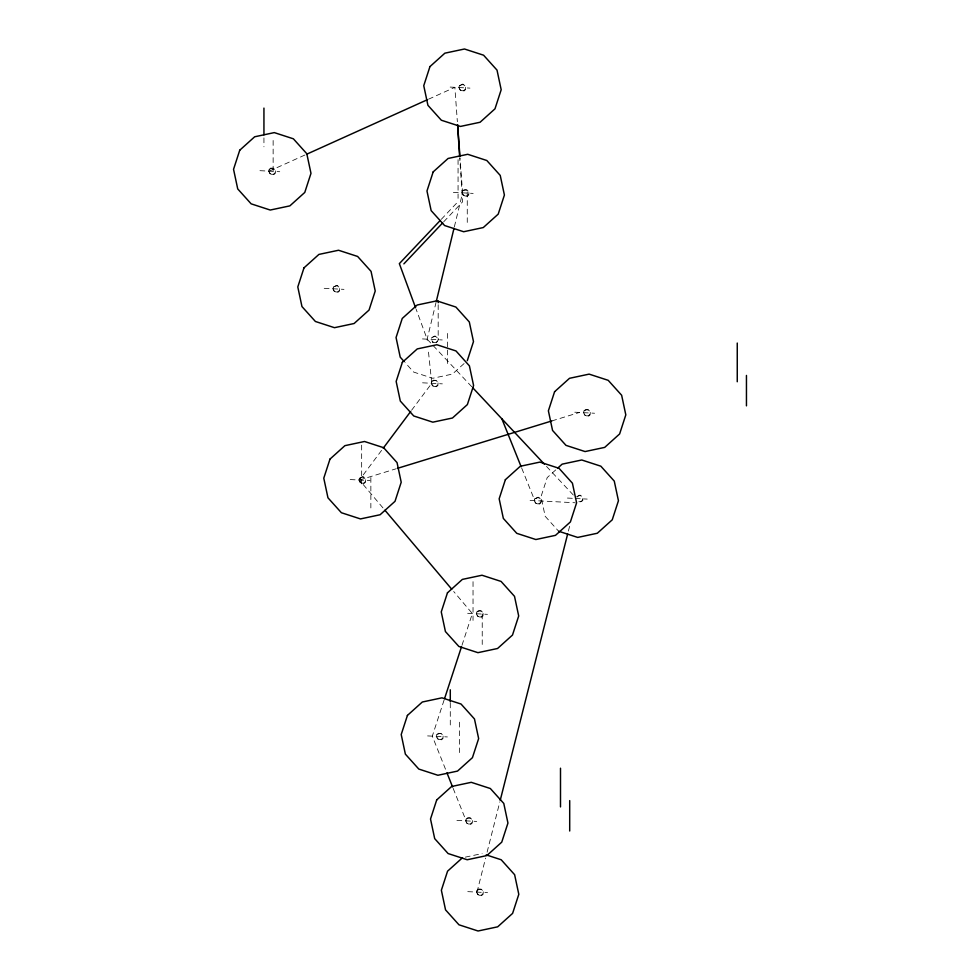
<?xml version="1.0" encoding="UTF-8"?>
<svg xmlns="http://www.w3.org/2000/svg" width="980" height="980" viewBox="0 0 980 980"><rect width="100%" height="100%" fill="white"/><g stroke="black" fill="none" stroke-linecap="round" stroke-linejoin="round"><path stroke-width="0.73" stroke-dasharray="4.9 3.68" d="M436.1 302.22L427.145 339.166L427.623 343.723M454.353 226.846L462.585 192.852L460.037 158.025M476.991 892.119L485.602 858.088M487.097 852.171L499.837 801.861M568.388 531.087L569.882 525.17M444.087 700.088L432.303 736.152L446.402 771.456M461.984 645.281L472.348 613.541L453.691 591.491M382.972 507.91L359.403 480.041L382.298 449.428M411.612 410.24L431.764 383.303L428.26 349.811M441.294 219.324L458.064 201.611M443.72 221.786L462.585 201.843L459.73 157.988M436.418 342.792L438.391 339.754L437.999 337.916L434.961 335.932L431.727 337.586L431.139 339.374L432.793 342.608M464.091 363.555L452.368 374.103L432.744 378.28L413.658 372.082L405.022 362.49M555.734 469.91L547.207 477.591L541.009 496.676L545.186 516.301L558.612 531.221M576.681 496.725L579.915 495.072L582.965 497.056L582.769 500.682L579.535 502.324M269.157 171.157L305.197 154.889M428.517 99.201L454.855 87.318L457.366 121.692M359.403 480.041L395.834 468.857M551.789 420.947L579.474 412.445M465.292 857.145L482.111 853.568M450.151 87.073L469.959 88.114M259.945 170.679L279.741 171.721M453.373 192.362L473.169 193.403M324.196 288.316L343.992 289.357M422.454 338.921L442.25 339.95M422.539 382.812L442.348 383.854M574.782 412.2L594.578 413.241M350.179 479.563L369.987 480.592M567.408 498.06L573.815 498.391M575.285 498.465L587.216 499.09M530.082 500.4L575.138 502.765M467.656 613.296L487.452 614.338M427.599 735.907L447.407 736.936M456.913 820.395L476.721 821.424M467.766 891.641L487.575 892.67M471.784 386.757L427.145 339.166L416.132 309.239M546.522 466.443L573.508 495.219M521.74 468.207L534.786 500.645M453.164 788.398L466.137 820.873M482.234 614.068L482.234 644.473M473.034 581.667L473.034 620.389M467.264 192.019L467.264 222.423M459.485 722.199L459.485 752.603M458.064 159.618L458.064 198.34M450.286 702.942L450.286 728.52M447.382 333.433L447.382 348.88M447.382 350.044L447.382 363.837M438.183 304.731L438.183 339.754M370.857 477.53L370.857 507.934M361.657 445.128L361.657 483.851M273.138 140.483L273.138 170.888M263.939 137.898L263.939 146.804M577.159 497.032A3.062 3.062 0 0 1 581.397 496.125A3.062 3.062 0 0 1 582.292 500.363A3.062 3.062 0 0 1 578.053 501.27M269.218 169.344L268.643 171.132L270.284 174.367L273.91 174.562L275.307 173.301L275.503 169.675L274.241 168.278L270.615 168.095L269.218 169.344M333.47 286.993L332.882 288.782L334.535 292.016L338.161 292.199L339.558 290.95L339.741 287.324L338.492 285.927L336.704 285.339L333.47 286.993M459.424 85.738L458.848 87.526L460.49 90.76L464.116 90.956L465.512 89.695L465.708 86.069L464.447 84.672L462.658 84.096L459.424 85.738M359.452 478.228L358.876 480.016L360.518 483.25L364.144 483.434L365.54 482.185L365.736 478.559L364.474 477.162L362.686 476.586L359.452 478.228M462.646 191.039L462.07 192.827L463.712 196.061L467.338 196.245L468.734 194.983L468.93 191.357L467.668 189.973L464.042 189.777L462.646 191.039M431.825 381.49L431.237 383.266L432.891 386.5L436.517 386.696L437.913 385.434L438.097 381.808L436.835 380.412L433.221 380.228L431.825 381.49M436.884 734.571L436.296 736.36L437.95 739.594L441.576 739.778L442.972 738.528L443.156 734.902L441.894 733.505L438.281 733.31L436.884 734.571M476.929 611.973L476.341 613.762L477.995 616.996L481.621 617.18L483.018 615.918L483.201 612.304L481.952 610.908L478.326 610.712L476.929 611.973M534.835 498.832L534.259 500.621L535.901 503.855L539.527 504.051L540.923 502.789L541.119 499.163L539.858 497.767L538.069 497.191L534.835 498.832M584.056 410.865L583.48 412.654L585.121 415.888L588.747 416.084L590.144 414.822L590.34 411.196L589.078 409.799L585.452 409.615L584.056 410.865M466.186 819.06L465.61 820.848L467.252 824.082L470.878 824.266L472.274 823.016L472.47 819.39L471.209 817.994L467.583 817.798L466.186 819.06M477.04 890.306L476.464 892.094L478.105 895.328L481.731 895.512L483.128 894.262L483.324 890.636L482.062 889.24L478.436 889.044L477.04 890.306M536.219 503.377A3.062 3.062 0 0 0 540.948 500.976A3.062 3.062 0 0 0 536.489 498.085A3.062 3.062 0 0 0 536.219 503.377M433.099 342.13A3.062 3.062 0 0 0 437.827 339.717A3.062 3.062 0 0 0 433.38 336.826A3.062 3.062 0 0 0 433.099 342.13M460.808 90.283A3.062 3.062 0 0 0 465.537 87.882A3.062 3.062 0 0 0 461.078 84.99A3.062 3.062 0 0 0 460.808 90.283M585.428 415.41A3.062 3.062 0 0 0 590.156 413.009A3.062 3.062 0 0 0 585.709 410.118A3.062 3.062 0 0 0 585.428 415.41M270.59 173.889A3.062 3.062 0 0 0 275.319 171.488A3.062 3.062 0 0 0 270.872 168.597A3.062 3.062 0 0 0 270.59 173.889M334.841 291.538A3.062 3.062 0 0 0 339.57 289.125A3.062 3.062 0 0 0 335.123 286.233A3.062 3.062 0 0 0 334.841 291.538M438.256 739.116A3.062 3.062 0 0 0 442.985 736.715A3.062 3.062 0 0 0 438.538 733.824A3.062 3.062 0 0 0 438.256 739.116M433.197 386.034A3.062 3.062 0 0 0 437.925 383.621A3.062 3.062 0 0 0 433.466 380.73A3.062 3.062 0 0 0 433.197 386.034M464.018 195.584A3.062 3.062 0 0 0 468.746 193.17A3.062 3.062 0 0 0 464.3 190.279A3.062 3.062 0 0 0 464.018 195.584M478.301 616.518A3.062 3.062 0 0 0 483.03 614.105A3.062 3.062 0 0 0 478.583 611.214A3.062 3.062 0 0 0 478.301 616.518M478.412 894.85A3.062 3.062 0 0 0 483.14 892.449A3.062 3.062 0 0 0 478.693 889.558A3.062 3.062 0 0 0 478.412 894.85M360.836 482.773A3.062 3.062 0 0 0 365.565 480.372A3.062 3.062 0 0 0 361.106 477.481A3.062 3.062 0 0 0 360.836 482.773M467.558 823.604A3.062 3.062 0 0 0 472.287 821.191A3.062 3.062 0 0 0 467.84 818.3A3.062 3.062 0 0 0 467.558 823.604"/><path stroke-width="1.47" d="M436.455 300.738L453.997 228.316M500.204 800.378L567.641 534.051M467.288 360.677L473.487 341.591L469.31 321.967L455.884 307.046L436.798 300.848L417.174 305.013L402.253 318.451L396.055 337.537L400.22 357.161L404.066 361.424M444.553 698.642L461.519 646.727M383.217 448.203L410.694 411.465M440.241 220.439L399.35 263.632L415.606 307.806M403.882 263.865L442.666 222.889M557.865 467.999L562.128 464.153L581.753 459.988L600.838 466.186L614.264 481.094L618.441 500.731L612.243 519.817L597.322 533.243L577.698 537.42L558.612 531.221M462.487 857.745L447.566 871.171L441.368 890.257L445.545 909.881L458.971 924.802L478.056 931L497.681 926.823L512.601 913.397L518.8 894.311L514.623 874.687L501.197 859.766L486.202 854.891M306.581 154.264L427.133 99.825M397.292 468.403L551.789 420.947M472.826 387.86L544.451 464.226M384.932 510.225L451.719 589.164M501.883 418.852L521.176 466.799M446.966 772.865L452.601 786.989M459.926 156.518L457.599 124.717L459.632 156.469M746.454 375.438L746.454 405.843M737.254 343.049L737.254 381.759M569.699 800.599L569.699 831.003M560.499 768.21L560.499 806.92M450.286 689.798L450.286 701.803M438.183 301.044L438.183 302.673M263.939 108.094L263.939 134.811M239.745 150.21L233.546 169.295L237.724 188.919L251.15 203.84L270.235 210.039L289.86 205.874L304.78 192.435L310.979 173.35L306.801 153.725L293.375 138.805L274.29 132.606L254.665 136.784L239.745 150.21M303.996 267.846L297.798 286.944L301.963 306.569L315.401 321.477L334.486 327.688L354.111 323.51L369.031 310.084L375.23 290.999L371.053 271.362L357.627 256.454L338.541 250.255L318.904 254.42L303.996 267.846M429.951 66.603L423.752 85.689L427.929 105.313L441.355 120.234L460.441 126.432L480.077 122.255L494.986 108.829L501.184 89.744L497.019 70.119L483.581 55.199L464.496 49L444.871 53.177L429.951 66.603M329.99 459.093L323.78 478.179L327.957 497.803L341.383 512.724L360.469 518.922L380.105 514.745L395.014 501.319L401.212 482.234L397.047 462.609L383.621 447.689L364.523 441.49L344.899 445.667L329.99 459.093M433.172 171.892L426.974 190.978L431.151 210.614L444.577 225.523L463.663 231.733L483.287 227.556L498.208 214.13L504.406 195.044L500.229 175.408L486.803 160.5L467.717 154.289L448.093 158.466L433.172 171.892M402.351 362.343L396.153 381.428L400.318 401.065L413.744 415.973L432.829 422.172L452.466 418.007L467.374 404.581L473.585 385.495L469.408 365.859L455.982 350.95L436.896 344.74L417.26 348.917L402.351 362.343M407.411 715.437L401.212 734.522L405.377 754.147L418.803 769.067L437.889 775.266L457.525 771.089L472.434 757.663L478.644 738.577L474.467 718.952L461.041 704.032L441.955 697.833L422.319 702.011L407.411 715.437M447.456 592.827L441.257 611.912L445.422 631.549L458.861 646.457L477.946 652.668L497.571 648.49L512.491 635.064L518.69 615.979L514.512 596.342L501.086 581.434L482.001 575.236L462.364 579.401L447.456 592.827M505.374 479.698L499.163 498.783L503.34 518.408L516.766 533.328L535.852 539.527L555.489 535.35L570.397 521.923L576.595 502.838L572.43 483.214L559.004 468.293L539.919 462.095L520.282 466.272L505.374 479.698M554.582 391.731L548.384 410.816L552.561 430.441L565.987 445.361L585.072 451.56L604.697 447.395L619.617 433.956L625.816 414.871L621.639 395.246L608.213 380.326L589.127 374.127L569.503 378.305L554.582 391.731M436.713 799.925L430.514 819.011L434.691 838.635L448.117 853.556L467.203 859.754L486.84 855.577L501.748 842.151L507.946 823.065L503.781 803.429L490.343 788.52L471.257 782.322L451.633 786.487L436.713 799.925"/></g></svg>
